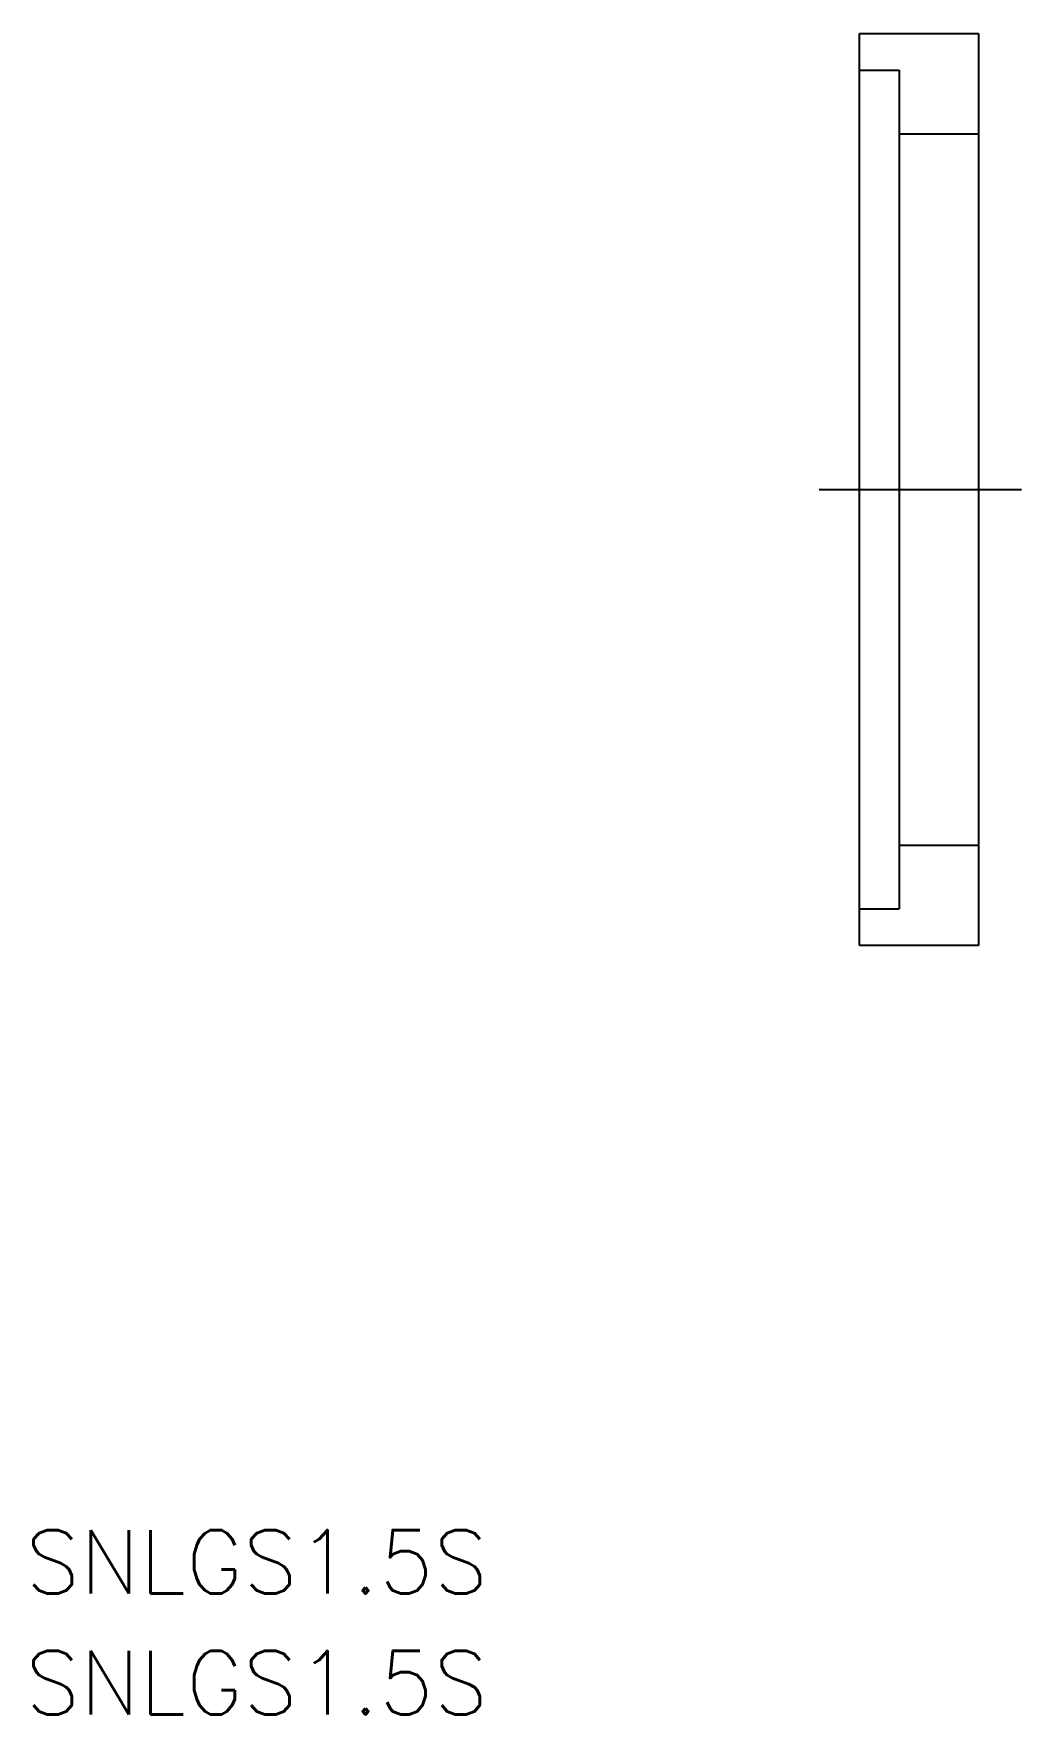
# Model space of a CAD drawing. Extents: x 47.1 to 96.9, y 127.3 to 212.1.
import ezdxf

# ---------------------------------------------------------------- set-up
doc = ezdxf.new("R2010")
doc.units = 0
doc.linetypes.add('CENTER', pattern=[17.5, 13, -1.5, 1.5, -1.5])
doc.layers.get('0').update_dxf_attribs({"linetype": 'CONTINUOUS'})
doc.layers.add('CENTER', color=1, linetype='CENTER')
doc.styles.get("Standard").update_dxf_attribs({"font": 'txt.shx', "bigfont": '@extfont2.shx'})

msp = doc.modelspace()

# ---------------------------------------------------------------- linework, layer by layer
at = {"color": 7, "linetype": 'CONTINUOUS'}
for p, q in [((88.775, 166.135), (88.775, 212.135)), ((88.775, 212.135), (94.775, 212.135)), ((94.775, 212.135), (94.775, 166.135)), ((88.775, 210.285), (90.775, 210.285)), ((90.775, 210.285), (90.775, 167.985)), ((90.775, 207.085), (94.775, 207.085)), ((90.775, 171.185), (94.775, 171.185)), ((88.775, 167.985), (90.775, 167.985)), ((94.775, 166.135), (88.775, 166.135))]:
    msp.add_line(p, q, dxfattribs=at)
at = {"layer": 'CENTER', "color": 1, "linetype": 'CENTER'}
msp.add_line((86.733, 189.135), (96.933, 189.135), dxfattribs=at)

# ---------------------------------------------------------------- texts
at = {"color": 7, "linetype": 'CONTINUOUS'}
for p in [(46.728, 133.437), (46.728, 127.34)]:
    msp.add_text('SNLGS1.5S', height=3.2, dxfattribs=at).set_placement(p)

doc.saveas('drawing.dxf')
